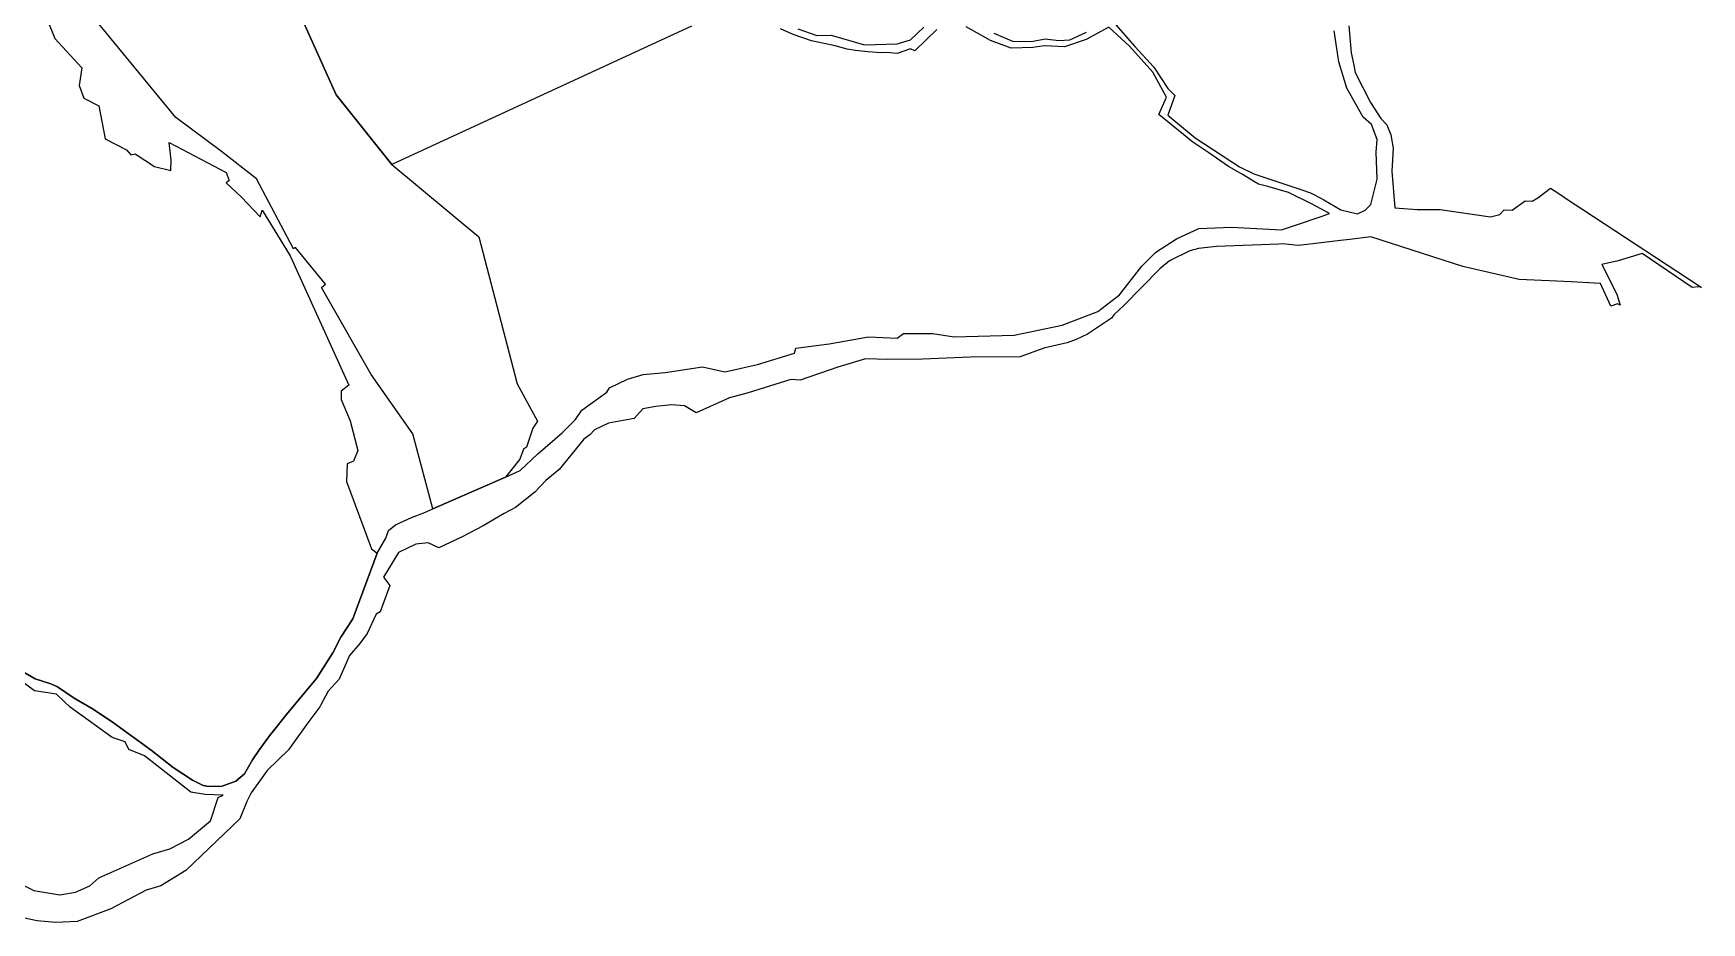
# Model space of a CAD drawing. Header units: metres. Extents: x 425810 to 429904, y 275710 to 280356.
# Drawn here: x 429060 to 429766, y 276329 to 276705 of the extents above; entities that cross this region are included whole.
import ezdxf

# ---------------------------------------------------------------- set-up
doc = ezdxf.new("R2010")
doc.units = ezdxf.units.M
doc.layers.add('00_지적', color=6, linetype='Continuous')

msp = doc.modelspace()

# ---------------------------------------------------------------- linework, layer by layer
at = {"layer": '00_지적', "linetype": 'Continuous', "flags": 128}
for points in [[(429169.65, 276719.96), (429187.8, 276679.33), (429211.32, 276649.87), (429248.26, 276619.29), (429264.47, 276557.13), (429273, 276541.34), (429271.03, 276538.27), (429268.41, 276530.26), (429267.08, 276529.48), (429265.59, 276525.23), (429259.47, 276517.59), (429228.79, 276504.23), (429220.31, 276536), (429202.67, 276561.04), (429181.66, 276597.89), (429183.26, 276599.23), (429170.54, 276614.73), (429169.73, 276614.13), (429154.13, 276643.77), (429139.23, 276655.32), (429119.95, 276669.75), (429085.37, 276711.71)], [(429338.2, 276708.34), (429211.32, 276649.87), (429187.8, 276679.33), (429169.65, 276719.96)], [(429065.44, 276711.25), (429068.69, 276703.22), (429080.16, 276690.81), (429079.07, 276683.24), (429081.01, 276677.93), (429087.32, 276674.73), (429089.98, 276660.68), (429099.07, 276656.14), (429100.88, 276653.89), (429102.8, 276654.33), (429110.95, 276649.05), (429117.83, 276647.35), (429117.99, 276651.72), (429117.12, 276659.22), (429141.32, 276646.46), (429142.54, 276643.04), (429141.21, 276642.06), (429147.74, 276636.07), (429155.61, 276627.73), (429156.53, 276630.51), (429168.36, 276611.27), (429193.21, 276556.49), (429190, 276554), (429189.94, 276550.41), (429193.79, 276541.49), (429197.03, 276528.85), (429195.15, 276524.36), (429192.41, 276523.24), (429192.2, 276515.83), (429202.76, 276487.25), (429205.22, 276485.4), (429194.84, 276457.67), (429189.76, 276449.85), (429186.41, 276443.36), (429179.56, 276432.47), (429167.36, 276417.84), (429159.63, 276408.2), (429155.34, 276402.42), (429152.36, 276398.05), (429149.02, 276392.14), (429145.36, 276388.95), (429139.51, 276386.88), (429133.99, 276386.68), (429131.56, 276387.22), (429127.03, 276389.38), (429118.78, 276394.81), (429109.5, 276402.16), (429093.62, 276413.64), (429084.92, 276419.51), (429076.92, 276424.08), (429069.86, 276428.89), (429067.04, 276430.12), (429060.37, 276432.26), (429048.29, 276439.36)], [(429048.29, 276439.36), (429060.37, 276432.26), (429067.04, 276430.12), (429069.86, 276428.89), (429076.92, 276424.08), (429084.92, 276419.51), (429093.62, 276413.64), (429109.5, 276402.16), (429118.78, 276394.81), (429127.03, 276389.38), (429131.56, 276387.22), (429133.99, 276386.68), (429139.51, 276386.88), (429145.36, 276388.95), (429149.02, 276392.14), (429152.36, 276398.05), (429155.34, 276402.42), (429159.63, 276408.2), (429167.36, 276417.84), (429179.56, 276432.47), (429186.41, 276443.36), (429189.76, 276449.85), (429194.84, 276457.67), (429205.22, 276485.4), (429208.85, 276491.77), (429209.94, 276495.1), (429212.94, 276497.47), (429219.75, 276500.53), (429224.91, 276502.55), (429228.79, 276504.23), (429259.47, 276517.59), (429265.62, 276520.41), (429273.18, 276527.43), (429283.49, 276536.33), (429289.08, 276542.03), (429291.84, 276545.94), (429302.36, 276553.56), (429303.44, 276555.4), (429311.17, 276559.02), (429317.77, 276561.09), (429327.07, 276561.93), (429342.9, 276564.33), (429352.33, 276562.16), (429358.04, 276563.44), (429361.11, 276564.12), (429366.19, 276565.26), (429381.82, 276570.05), (429382.37, 276572.18), (429396.42, 276573.96), (429413.1, 276577.02), (429425.32, 276576.46), (429427.95, 276578.39), (429440.41, 276578.42), (429449.35, 276576.9), (429474.72, 276577.65), (429495.05, 276581.86), (429510.13, 276587.68), (429519.4, 276594.8), (429528.85, 276606.88), (429534.7, 276612.75), (429543.48, 276618.38), (429552.93, 276622.74), (429566.82, 276623.36), (429587.97, 276622.25), (429593.81, 276624.22), (429604.73, 276627.9), (429608.3, 276629.1), (429600.95, 276633.06), (429590.89, 276638.04), (429582.11, 276640.5), (429578.23, 276641.58), (429576.53, 276642.58), (429571.63, 276645.44), (429565.5, 276649.02), (429557.11, 276654.8), (429550.33, 276659.26), (429536.03, 276671.06), (429539.22, 276678.33), (429537.7, 276681.13), (429533.51, 276688.88), (429523.64, 276699.98), (429514.86, 276708.02), (429505.2, 276702.81), (429496.1, 276699.62), (429487.61, 276700.12), (429482.73, 276699.35), (429473.51, 276699.05), (429464.79, 276702.39), (429454.45, 276708.13)], [(429616.37, 276708.59), (429616.7, 276705.31), (429617.43, 276697.05), (429618.51, 276691.88), (429619.16, 276688.75), (429625.52, 276676.14), (429629.89, 276669.39), (429632.46, 276666.6), (429634.17, 276662.35), (429635.21, 276656.77), (429634.56, 276647.05), (429635.82, 276631.48), (429645.34, 276630.77), (429655.01, 276630.86), (429676.32, 276627.79), (429680.36, 276628.75), (429682.13, 276630.76), (429685.56, 276630.51), (429691.01, 276634.45), (429694.06, 276634.36), (429696.46, 276635.74), (429701.71, 276639.9), (429706.11, 276636.99), (429709.02, 276635.07), (429715.5, 276630.78), (429764.63, 276598.54), (429765.73, 276597.81), (429764.39, 276598.11), (429761.77, 276597.88), (429740.5, 276612.2), (429730.39, 276609.18), (429723.51, 276607.52), (429729.87, 276594.98), (429731.21, 276590.41), (429730.06, 276590.86), (429727.36, 276589.93), (429722.89, 276599.59), (429710.58, 276600.17), (429704.37, 276600.46), (429688.46, 276601.22), (429664.62, 276606.71), (429625.77, 276619.26), (429616.84, 276618.17), (429612.91, 276617.69), (429598.73, 276616.01), (429595, 276615.59), (429588.18, 276616.27), (429586.84, 276616.22), (429560.35, 276615.25), (429552.72, 276614.38), (429549.17, 276613.31), (429540.54, 276609.17), (429536.39, 276605.74), (429521.23, 276590.18), (429516.94, 276586.32), (429515.94, 276584.81), (429505.75, 276578.14), (429501.06, 276575.91), (429497.15, 276574.49), (429494.7, 276573.91), (429487.27, 276572.24), (429477.34, 276568.49), (429456.21, 276568.4), (429436.15, 276567.45), (429421.31, 276567.38), (429411.83, 276567.6), (429400.13, 276564.16), (429384.18, 276558.61), (429380.26, 276558.88), (429362.23, 276553.24), (429354.23, 276551.2), (429340.22, 276544.84), (429335.27, 276547.78), (429329.81, 276548.22), (429323.11, 276547.55), (429317.67, 276546.49), (429313.93, 276542.4), (429303.13, 276540.41), (429297.17, 276537.64), (429295.22, 276535.51), (429292.58, 276533.62), (429282.19, 276520.8), (429276.55, 276516.2), (429271.83, 276511.26), (429263.7, 276504.82), (429258.97, 276502.2), (429250.05, 276497.06), (429241.2, 276492.43), (429231.2, 276487.64), (429226.76, 276489.89), (429221.58, 276489.29), (429214.18, 276485.76), (429207.84, 276475.36), (429210.56, 276471.73), (429206.44, 276460.64), (429204.78, 276459.61), (429200.97, 276451.5), (429197.77, 276447.3), (429193.49, 276442.19), (429189.12, 276432.09), (429184.48, 276427.07), (429181.12, 276420.96), (429180.86, 276420.49), (429175.83, 276413.67), (429167.66, 276402.19), (429158.61, 276393.5), (429151.84, 276384.06), (429149.96, 276380.46), (429147.09, 276373.06), (429124.2, 276351.15), (429113.6, 276344.69), (429107.46, 276342.9), (429092.49, 276334.94), (429078.15, 276329.67), (429069.13, 276329.17), (429061.31, 276329.97), (429049.13, 276332.47)], [(429442.06, 276706.98), (429432.77, 276697.98), (429430.84, 276698.81), (429425.3, 276696.88), (429420.71, 276697.27), (429418.65, 276697.13), (429412.88, 276697.54), (429407.58, 276698.04), (429404.11, 276698.64), (429399.01, 276700.07), (429388.99, 276702.23), (429381.23, 276704.84), (429375.94, 276707.32)], [(429383.27, 276707.25), (429391.32, 276704.43), (429397.28, 276704.52), (429411.44, 276700.54), (429425.29, 276700.9), (429430.9, 276702.56), (429436.55, 276707.9)], [(429466.1, 276705.38), (429474.05, 276702.08), (429482.15, 276701.88), (429487.86, 276702.99), (429493.66, 276702.35), (429498.29, 276702.57), (429505.36, 276705.85)], [(429517.8, 276708.94), (429525.91, 276699.75), (429533.95, 276691.07), (429539.78, 276681.97), (429542.82, 276679.03), (429539.79, 276670.79), (429551.4, 276661.19), (429570.15, 276648.91), (429576.24, 276645.89), (429578.79, 276645.04), (429596.46, 276639.16), (429600.24, 276637.91), (429601.93, 276636.99), (429605.87, 276634.86), (429613.05, 276630.65), (429620.03, 276629.03), (429623.36, 276630.49), (429625.71, 276632.98), (429628.44, 276643.65), (429627.95, 276655.09), (429628.47, 276660.43), (429625.95, 276666.83), (429622.5, 276669.88), (429615.61, 276682.21), (429612.17, 276693.25), (429611.34, 276698.97), (429610.25, 276706.47)], [(429053.32, 276346.05), (429059.88, 276342.79), (429070.82, 276340.88), (429077.46, 276342.09), (429083.52, 276344.77), (429087.4, 276348.07), (429110.16, 276358.24), (429117.4, 276360.38), (429125.3, 276364.42), (429134.62, 276372.16), (429137.81, 276382.03), (429139.93, 276383.15), (429132.43, 276383.41), (429126.3, 276384.33), (429106.7, 276399.78), (429100.09, 276402.44), (429098.48, 276405.64), (429092.99, 276407.45), (429075.26, 276420.3), (429072.62, 276422.8), (429069.46, 276425.8), (429060.12, 276427.19), (429039.9, 276441.98)]]:
    msp.add_lwpolyline(points, dxfattribs=at)

doc.saveas('drawing.dxf')
